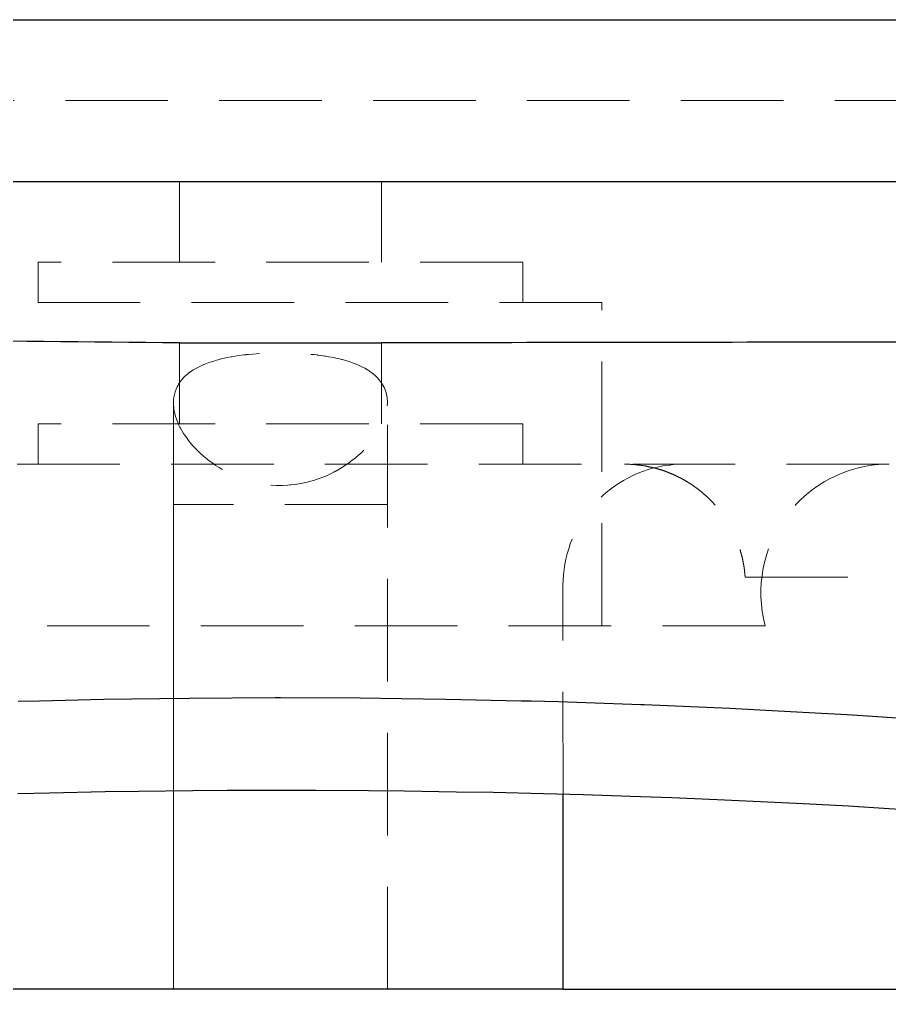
# Model space of a CAD drawing. Header units: millimetres. Extents: x -18.7 to 18.6, y -11.5 to 12.
# Drawn here: x -3.23 to 7.54, y -0.23 to 12 of the extents above; entities that cross this region are included whole.
import ezdxf

# ---------------------------------------------------------------- set-up
doc = ezdxf.new("R2010")
doc.units = ezdxf.units.MM
doc.linetypes.add('HIDDEN', pattern=[1.905, 1.27, -0.635])

msp = doc.modelspace()

# ---------------------------------------------------------------- linework, layer by layer
at = {"color": 7, "linetype": 'Continuous', "lineweight": 25}
for p, q in [((-14.25, 12), (14.25, 12)), ((-1.245, 8), (1.25, 8)), ((3.5, 0), (3.498, 2.412)), ((3.5, 0), (10.501, 0)), ((3.5, 0), (-3.5, 0))]:
    msp.add_line(p, q, dxfattribs=at)
at = {"color": 7, "linetype": 'HIDDEN', "lineweight": 18}
for p, q in [((-15.998, 11), (15.998, 11)), ((-1.25, 10), (-1.25, 9)), ((1.25, 9), (1.25, 10)), ((3, 9), (-3, 9)), ((-3, 9), (-3, 8.5)), ((3, 8.5), (3, 9)), ((3.98, 8.5), (-3.98, 8.5)), ((3, 7), (-3, 7)), ((-3, 7), (-3, 6.5)), ((3, 6.5), (3, 7)), ((7.536, 6.5), (-7.537, 6.5)), ((1.325, 6), (-1.325, 6)), ((-1.325, 6), (-1.325, 0)), ((1.325, 0), (1.325, 6)), ((5.753, 5.1), (13.746, 5.1)), ((6, 4.5), (-6, 4.5))]:
    msp.add_line(p, q, dxfattribs=at)
at = {"color": 7, "linetype": 'Continuous', "lineweight": 25, "flags": 128}
for points in [[(-3.309, 10), (-2.881, 10), (-2.432, 10), (-1.966, 10), (-1.487, 10), (-0.997, 10), (-0.5, 10), (0, 10), (0.5, 10), (0.997, 10), (1.487, 10), (1.966, 10), (2.432, 10), (2.881, 10), (3.309, 10), (3.715, 10), (4.095, 10), (11.798, 10), (11.901, 10), (12, 10), (12.005, 10), (12.165, 10)], [(-3.247, 3.565), (-2.982, 3.571), (-2.185, 3.59), (-1.494, 3.6)], [(-1.494, 3.6), (-1.124, 3.605), (-0.067, 3.61), (0, 3.61), (0.988, 3.606), (1.494, 3.599), (2.045, 3.592), (2.982, 3.572), (3.104, 3.569), (3.441, 3.56), (4.463, 3.525), (4.503, 3.523), (5.564, 3.478), (5.934, 3.459), (6.621, 3.423), (7.017, 3.4), (7.393, 3.376), (8.06, 3.332)], [(8.085, 2.201), (7.53, 2.235), (7.033, 2.265), (6.472, 2.294), (5.943, 2.321), (5.406, 2.344), (4.847, 2.368), (4.334, 2.386), (3.747, 2.406), (3.257, 2.418), (2.633, 2.434), (2.175, 2.441), (1.535, 2.452), (1.09, 2.456), (0.438, 2.461), (0.003, 2.46), (-0.659, 2.46), (-1.084, 2.456), (-1.759, 2.449), (-2.169, 2.442), (-2.858, 2.429), (-3.251, 2.418)]]:
    msp.add_lwpolyline(points, dxfattribs=at)
at = {"color": 7, "linetype": 'HIDDEN', "lineweight": 18, "flags": 128}
for points in [[(-1.279, 7.455), (-1.292, 7.428), (-1.304, 7.393), (-1.313, 7.363), (-1.319, 7.327), (-1.324, 7.294), (-1.324, 7.27), (-1.325, 7.258), (-1.325, 7.249), (-1.319, 7.186), (-1.318, 7.17), (-1.304, 7.111), (-1.298, 7.089), (-1.279, 7.035), (-1.268, 7.006), (-1.257, 6.984), (-1.245, 6.958), (-1.238, 6.944), (-1.2, 6.881), (-1.188, 6.861), (-1.161, 6.824), (-1.147, 6.804), (-1.13, 6.781), (-1.124, 6.774), (-1.084, 6.728), (-1.063, 6.704), (-1.014, 6.655), (-0.989, 6.63), (-0.957, 6.602), (-0.948, 6.594), (-0.936, 6.585), (-0.882, 6.541), (-0.851, 6.519), (-0.806, 6.486), (-0.804, 6.485), (-0.759, 6.457), (-0.723, 6.435), (-0.701, 6.423), (-0.662, 6.402), (-0.64, 6.39), (-0.615, 6.378), (-0.56, 6.353), (-0.538, 6.344), (-0.461, 6.315), (-0.453, 6.312), (-0.433, 6.306), (-0.383, 6.29), (-0.343, 6.28), (-0.305, 6.27), (-0.281, 6.265), (-0.23, 6.256), (-0.204, 6.251), (-0.153, 6.245), (-0.129, 6.242), (-0.115, 6.241), (-0.054, 6.237), (0, 6.237), (0.021, 6.236), (0.093, 6.239), (0.115, 6.242), (0.13, 6.243), (0.174, 6.247), (0.23, 6.256), (0.254, 6.26), (0.334, 6.277), (0.343, 6.279), (0.41, 6.298), (0.453, 6.313), (0.49, 6.325), (0.56, 6.353), (0.579, 6.361), (0.662, 6.402), (0.666, 6.404), (0.679, 6.41), (0.756, 6.455), (0.76, 6.457), (0.804, 6.486), (0.841, 6.51), (0.851, 6.518), (0.868, 6.531), (0.929, 6.578), (0.937, 6.585), (1.01, 6.65), (1.015, 6.655), (1.085, 6.728), (1.091, 6.734), (1.095, 6.739), (1.123, 6.774), (1.147, 6.804), (1.158, 6.817), (1.2, 6.881), (1.213, 6.901), (1.244, 6.958), (1.258, 6.985), (1.27, 7.013), (1.279, 7.035), (1.284, 7.045), (1.304, 7.111), (1.308, 7.124), (1.319, 7.186), (1.322, 7.2), (1.324, 7.258), (1.325, 7.27), (1.325, 7.272), (1.319, 7.327), (1.318, 7.341), (1.308, 7.384), (1.304, 7.393), (1.286, 7.443), (1.279, 7.455), (1.268, 7.476), (1.256, 7.498), (1.244, 7.513), (1.218, 7.548), (1.2, 7.567), (1.174, 7.595), (1.157, 7.609), (1.147, 7.617), (1.104, 7.649), (1.097, 7.654), (1.085, 7.662), (1.046, 7.686), (1.014, 7.702), (0.982, 7.718), (0.965, 7.725), (0.936, 7.737), (0.914, 7.747), (0.852, 7.769), (0.847, 7.77), (0.768, 7.793), (0.76, 7.795), (0.743, 7.799), (0.734, 7.802), (0.685, 7.813), (0.662, 7.818), (0.599, 7.83), (0.56, 7.836), (0.549, 7.838), (0.509, 7.844), (0.459, 7.85), (0.453, 7.851), (0.414, 7.855), (0.362, 7.86), (0.343, 7.862), (0.265, 7.868), (0.243, 7.869), (0.23, 7.87), (0.167, 7.873), (0.115, 7.874), (0.076, 7.875), (0.068, 7.875), (0, 7.876), (-0.089, 7.875), (-0.102, 7.875), (-0.115, 7.874), (-0.201, 7.871), (-0.23, 7.87), (-0.257, 7.868), (-0.299, 7.866), (-0.343, 7.862), (-0.394, 7.857), (-0.42, 7.855), (-0.429, 7.854), (-0.453, 7.851), (-0.515, 7.843), (-0.56, 7.836), (-0.605, 7.829), (-0.612, 7.827), (-0.662, 7.818), (-0.691, 7.812), (-0.734, 7.802), (-0.76, 7.795), (-0.773, 7.792), (-0.793, 7.787), (-0.814, 7.78), (-0.851, 7.768), (-0.873, 7.762), (-0.937, 7.738), (-0.943, 7.735), (-0.947, 7.734), (-1.015, 7.702), (-1.079, 7.666), (-1.085, 7.662), (-1.096, 7.654), (-1.138, 7.624), (-1.147, 7.617), (-1.19, 7.579), (-1.2, 7.567), (-1.233, 7.53), (-1.244, 7.514), (-1.261, 7.489), (-1.268, 7.477), (-1.279, 7.455)], [(3.498, 2.412), (3.497, 5), (3.503, 5.131), (3.511, 5.196), (3.52, 5.26), (3.534, 5.325), (3.548, 5.388), (3.568, 5.451), (3.587, 5.513), (3.613, 5.575), (3.637, 5.634), (3.668, 5.693), (3.698, 5.75), (3.734, 5.807), (3.768, 5.86), (3.809, 5.914), (3.847, 5.964), (3.893, 6.014), (3.936, 6.061), (3.986, 6.107), (4.032, 6.149), (4.087, 6.191), (4.136, 6.229), (4.195, 6.266), (4.246, 6.299), (4.309, 6.332), (4.362, 6.359), (4.429, 6.387), (4.483, 6.41), (4.554, 6.432), (4.608, 6.449), (4.684, 6.466), (4.735, 6.477), (4.822, 6.489), (4.865, 6.494), (4.97, 6.499), (4.995, 6.5), (4.995, 6.5)]]:
    msp.add_lwpolyline(points, dxfattribs=at)
at = {"color": 7, "linetype": 'HIDDEN', "lineweight": 18}
msp.add_arc((7.54, 4.908), 1.593, 91.5896, 194.8384, dxfattribs=at)
for points, knots in [([(3.98, 6.5), (3.98, 6.5), (3.98, 7.167), (3.98, 7.833), (3.98, 8.5)], [0, 0, 0, 0, 0.000005, 1, 1, 1, 1]), ([(-1.25, 8), (-1.25, 8), (-1.25, 7.667), (-1.25, 7.333), (-1.25, 7)], [0, 0, 0, 0, 0.000017, 1, 1, 1, 1]), ([(1.25, 7), (1.25, 7), (1.25, 7.333), (1.25, 7.667), (1.25, 8)], [0, 0, 0, 0, 0.000017, 1, 1, 1, 1]), ([(-1.325, 7.252), (-1.325, 4.838), (-1.325, 2.421), (-1.325, 0.004), (-1.325, 0)], [0, 0, 0, 0, 0.998393, 1, 1, 1, 1]), ([(1.325, 0), (1.325, 0), (1.325, 0.001), (1.325, 0.002), (1.329, 1.868), (1.322, 4.299), (1.324, 6.721), (1.325, 7.271)], [0, 0, 0, 0, 0.000158, 0.000329, 0.00034, 0.772974, 1, 1, 1, 1]), ([(3.98, 4.5), (3.98, 4.5), (3.98, 5.167), (3.98, 5.833), (3.98, 6.5)], [0, 0, 0, 0, 0.000005, 1, 1, 1, 1]), ([(4.258, 6.5), (4.261, 6.5), (4.267, 6.499), (4.378, 6.497), (4.421, 6.489), (4.499, 6.482), (4.559, 6.467), (4.624, 6.456), (4.684, 6.436), (4.746, 6.42), (4.804, 6.394), (4.863, 6.374), (4.92, 6.343), (4.976, 6.318), (5.03, 6.283), (5.084, 6.254), (5.134, 6.214), (5.186, 6.18), (5.233, 6.136), (5.282, 6.098), (5.324, 6.051), (5.37, 6.008), (5.408, 5.958), (5.45, 5.912), (5.484, 5.858), (5.522, 5.809), (5.552, 5.753), (5.585, 5.7), (5.61, 5.642), (5.639, 5.587), (5.659, 5.527), (5.683, 5.469), (5.698, 5.408), (5.717, 5.348), (5.727, 5.286), (5.741, 5.225), (5.746, 5.162), (5.751, 5.121), (5.753, 5.1)], [0, 0, 0, 0, 0.053639, 0.119206, 0.152416, 0.1959, 0.221859, 0.255634, 0.279759, 0.309931, 0.333492, 0.361869, 0.38526, 0.412585, 0.435954, 0.462593, 0.486, 0.512157, 0.535626, 0.561425, 0.584968, 0.610489, 0.63411, 0.659407, 0.683106, 0.708219, 0.731997, 0.756952, 0.780808, 0.805626, 0.82956, 0.854258, 0.878271, 0.902858, 0.92695, 0.951437, 0.975652, 1, 1, 1, 1]), ([(-2.852, 0), (-2.402, 0), (-1.923, 0), (-1.385, 0), (-1.353, 0)], [0, 0, 0, 0, 0.939894, 1, 1, 1, 1]), ([(-1.238, 0), (-1.152, 0), (-0.999, 0), (-0.818, 0), (-0.739, 0)], [0, 0, 0, 0, 0.564621, 1, 1, 1, 1]), ([(1.03, 0), (0.921, 0), (0.767, 0), (1.037, 0), (1.128, 0), (1.166, 0)], [0, 0, 0, 0, 0.576255, 0.820551, 1, 1, 1, 1])]:
    msp.add_open_spline(points, degree=3, knots=knots, dxfattribs=at)
at = {"color": 7, "linetype": 'Continuous', "lineweight": 25}
for points, knots in [([(-1.245, 8), (-5.746, 8.045), (-10.252, 8.089), (-13.509, 8), (-13.768, 7.993), (-13.558, 8.008), (-13.731, 7.993), (-14.092, 7.974), (-13.751, 7.996), (-13.943, 7.979), (-13.948, 7.979), (-13.969, 7.976), (-14.048, 7.959), (-13.886, 7.993), (-14.498, 7.909), (-14.367, 7.917), (-14.234, 7.952), (-14.593, 7.88), (-14.669, 7.857), (-14.734, 7.844), (-14.772, 7.837), (-14.77, 7.835), (-14.771, 7.837), (-14.786, 7.831), (-14.811, 7.825), (-14.911, 7.797), (-14.98, 7.776), (-14.991, 7.772), (-14.989, 7.773), (-15.061, 7.745), (-15.241, 7.691), (-15.161, 7.716), (-15.231, 7.69), (-15.238, 7.686), (-15.365, 7.63), (-15.295, 7.67), (-15.555, 7.559), (-15.613, 7.531), (-15.709, 7.487), (-15.857, 7.407), (-15.856, 7.41), (-15.901, 7.386), (-15.881, 7.397), (-15.911, 7.379), (-16.003, 7.327), (-16.012, 7.322), (-16.03, 7.31), (-16.04, 7.302), (-16.119, 7.258), (-16.185, 7.217), (-16.318, 7.129), (-16.395, 7.071), (-16.391, 7.074), (-16.391, 7.075), (-16.423, 7.047), (-16.551, 6.972), (-16.723, 6.818), (-16.712, 6.827), (-16.836, 6.726), (-16.791, 6.764), (-16.97, 6.593), (-17.042, 6.525), (-17.028, 6.539), (-17.046, 6.519), (-17.137, 6.432), (-17.11, 6.459), (-17.312, 6.231), (-17.329, 6.21), (-17.342, 6.195), (-17.328, 6.212), (-17.37, 6.158), (-17.35, 6.18), (-17.481, 6.036), (-17.594, 5.865), (-17.602, 5.854), (-17.615, 5.835), (-17.613, 5.839), (-17.62, 5.821), (-17.724, 5.688), (-17.867, 5.43), (-17.804, 5.538), (-17.913, 5.36), (-17.839, 5.484), (-18.046, 5.082), (-18.033, 5.106), (-18.006, 5.158), (-18.075, 5.021), (-18.047, 5.078), (-18.204, 4.694), (-18.203, 4.693), (-18.188, 4.731), (-18.239, 4.604), (-18.184, 4.744), (-18.251, 4.554), (-18.224, 4.641), (-18.249, 4.547), (-18.33, 4.294), (-18.343, 4.234), (-18.303, 4.371), (-18.389, 4.088), (-18.333, 4.299), (-18.376, 4.078), (-18.441, 3.785), (-18.409, 3.941), (-18.45, 3.605), (-18.423, 4.048), (-18.437, 3.751), (-18.465, 3.64), (-18.479, 3.462), (-18.481, 3.418), (-18.493, 3.33), (-18.499, 2.895), (-18.496, 3.202), (-18.498, 3.068), (-18.501, 2.988), (-18.498, 2.653), (-18.5, 3.53), (-18.499, -11.542), (-18.5, -5.725), (-18.5, 0)], [0, 0, 0, 0, 0.236084, 0.236308, 0.236481, 0.246428, 0.24677, 0.248543, 0.253433, 0.253508, 0.253562, 0.253815, 0.253912, 0.260547, 0.262356, 0.269254, 0.27656, 0.277521, 0.279785, 0.279833, 0.280034, 0.280808, 0.281583, 0.285031, 0.285594, 0.290988, 0.2919, 0.292205, 0.292297, 0.292346, 0.294289, 0.296439, 0.296766, 0.296998, 0.297082, 0.300712, 0.30282, 0.303419, 0.304197, 0.306305, 0.30654, 0.306853, 0.307279, 0.307556, 0.308764, 0.309299, 0.309699, 0.310183, 0.311155, 0.311862, 0.314405, 0.314839, 0.3152, 0.315798, 0.316052, 0.317307, 0.319964, 0.320707, 0.321845, 0.322678, 0.325424, 0.325803, 0.326464, 0.32711, 0.328129, 0.32881, 0.331667, 0.332379, 0.333475, 0.334779, 0.33545, 0.336332, 0.337224, 0.340143, 0.340988, 0.341605, 0.342747, 0.343578, 0.344351, 0.347378, 0.349198, 0.34986, 0.352198, 0.35527, 0.356894, 0.358721, 0.359261, 0.360472, 0.36361, 0.365774, 0.366697, 0.367126, 0.369028, 0.374513, 0.378771, 0.378832, 0.381949, 0.38305, 0.386775, 0.38708, 0.391215, 0.39135, 0.394524, 0.397454, 0.406504, 0.414907, 0.41518, 0.415369, 0.418481, 0.419044, 0.419177, 0.422286, 0.428084, 0.438005, 0.441486, 0.448228, 0.504921, 0.51267, 1, 1, 1, 1]), ([(18.5, 0), (18.499, -5.007), (18.499, -10.103), (18.5, 3.35), (18.497, 2.639), (18.501, 2.981), (18.498, 3.088), (18.492, 3.212), (18.507, 2.86), (18.481, 3.422), (18.484, 3.401), (18.449, 3.681), (18.489, 3.376), (18.471, 3.517), (18.494, 3.341), (18.408, 3.977), (18.448, 3.754), (18.423, 3.866), (18.405, 3.965), (18.326, 4.319), (18.336, 4.246), (18.373, 4.15), (18.329, 4.291), (18.314, 4.353), (18.336, 4.267), (18.311, 4.352), (18.301, 4.382), (18.334, 4.275), (18.195, 4.719), (18.222, 4.647), (18.177, 4.76), (18.208, 4.684), (18.032, 5.127), (18.047, 5.074), (18.073, 5.026), (18.024, 5.124), (18.036, 5.103), (17.864, 5.445), (17.858, 5.448), (17.904, 5.375), (17.833, 5.49), (17.827, 5.5), (17.815, 5.521), (17.799, 5.545), (17.81, 5.523), (17.687, 5.744), (17.567, 5.902), (17.566, 5.904), (17.597, 5.861), (17.38, 6.154), (17.4, 6.13), (17.316, 6.225), (17.326, 6.216), (17.127, 6.443), (17.121, 6.446), (17.127, 6.444), (17.011, 6.554), (17.047, 6.52), (16.944, 6.618), (16.81, 6.748), (16.816, 6.742), (16.811, 6.747), (16.715, 6.824), (16.7, 6.838), (16.697, 6.838), (16.521, 6.984), (16.469, 7.023), (16.478, 7.016), (16.393, 7.074), (16.29, 7.144), (16.146, 7.243), (16.136, 7.249), (16.144, 7.244), (16.072, 7.286), (16.01, 7.323), (15.987, 7.337), (15.919, 7.376), (15.945, 7.362), (15.902, 7.384), (15.905, 7.381), (15.704, 7.49), (15.656, 7.511), (15.579, 7.546), (15.556, 7.557), (15.527, 7.571), (15.473, 7.59), (15.289, 7.673), (15.229, 7.69), (15.205, 7.699), (15.184, 7.707), (15.135, 7.719), (15.105, 7.737), (15.037, 7.757), (14.813, 7.826), (14.778, 7.833), (14.804, 7.826), (14.77, 7.835), (14.792, 7.828), (14.776, 7.842), (14.618, 7.873), (14.523, 7.892), (14.32, 7.938), (14.431, 7.91), (14.362, 7.924), (14.341, 7.928), (14.325, 7.929), (14.008, 7.956), (14.582, 7.901), (13.956, 7.982), (13.971, 7.977), (13.925, 7.982), (13.905, 7.982), (13.881, 7.983), (13.915, 7.982), (13.719, 7.996), (13.585, 8), (8.903, 8.015), (5.071, 8.008), (1.25, 8)], [0, 0, 0, 0, 0.4973391, 0.5062214, 0.5635252, 0.5691248, 0.5716767, 0.5815261, 0.5873253, 0.5904873, 0.5913784, 0.5914802, 0.5994176, 0.6045292, 0.6094181, 0.612675, 0.615646, 0.6158514, 0.6159882, 0.6191722, 0.6242684, 0.6274982, 0.6278189, 0.6278766, 0.6324369, 0.6367593, 0.6393912, 0.6415959, 0.6448868, 0.6456861, 0.6461296, 0.6477012, 0.6509027, 0.6539823, 0.6552291, 0.6557853, 0.6562848, 0.6594196, 0.6617281, 0.6636248, 0.6643155, 0.6647362, 0.6655436, 0.6664292, 0.6679145, 0.6710058, 0.671804, 0.6736661, 0.6750785, 0.67808, 0.6788084, 0.679729, 0.6804288, 0.6833263, 0.6840275, 0.6849703, 0.6860126, 0.6866522, 0.6869346, 0.6897342, 0.6905987, 0.6914093, 0.6925733, 0.6929195, 0.6934401, 0.6961418, 0.6966317, 0.6971599, 0.6984468, 0.698631, 0.7012314, 0.7018404, 0.7023013, 0.702514, 0.704124, 0.7043933, 0.7052906, 0.7056959, 0.7060087, 0.7062733, 0.7083397, 0.7099749, 0.7100702, 0.7110621, 0.7112878, 0.7116415, 0.7136938, 0.7161901, 0.7163199, 0.716634, 0.7167733, 0.71808, 0.7198927, 0.7218758, 0.7234422, 0.7238359, 0.7240287, 0.7243755, 0.7295364, 0.7297492, 0.7297868, 0.732551, 0.7389378, 0.7390604, 0.7394226, 0.7394759, 0.7395808, 0.749685, 0.7515636, 0.7544142, 0.7547114, 0.7549269, 0.7551779, 0.7561856, 0.759869, 0.7627997, 0.7635185, 1, 1, 1, 1])]:
    msp.add_open_spline(points, degree=3, knots=knots, dxfattribs=at)

doc.saveas('drawing.dxf')
